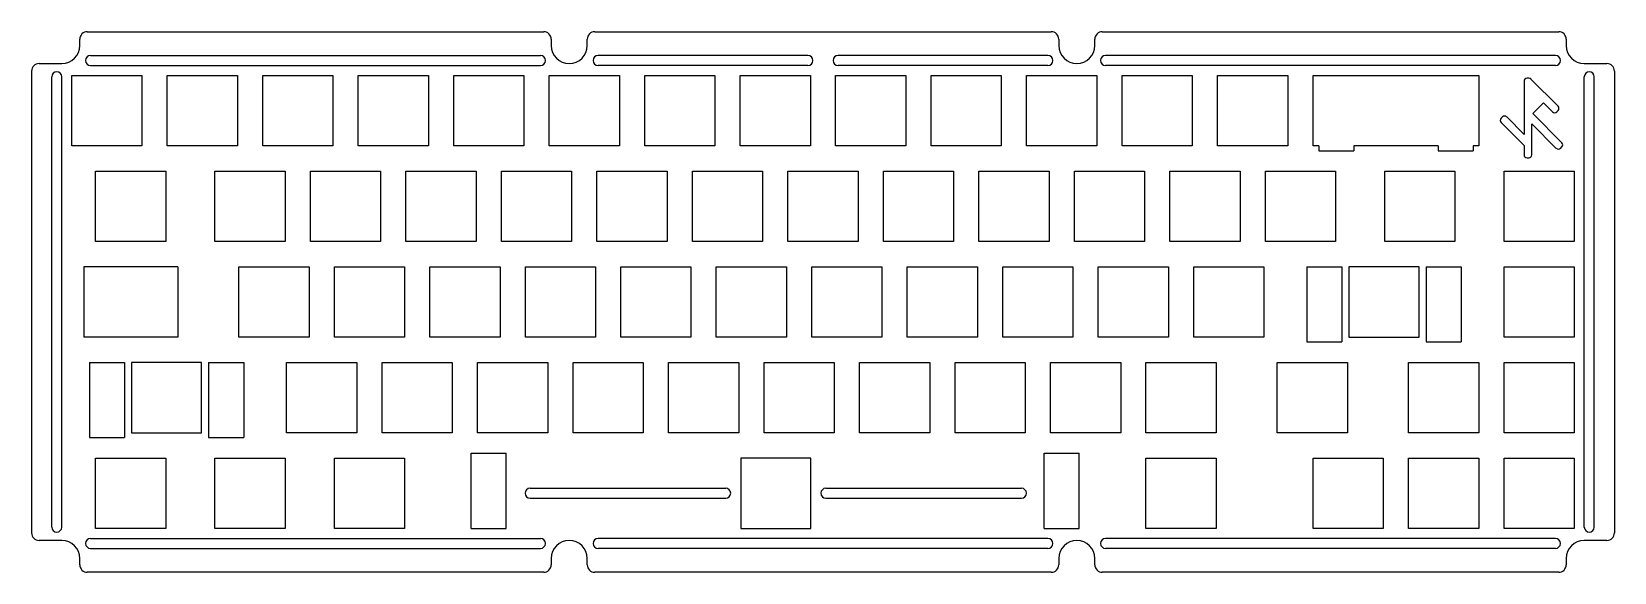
# Model space of a CAD drawing. Header units: millimetres. Extents: x -5 to 310, y -6 to 102.
import ezdxf

# ---------------------------------------------------------------- set-up
doc = ezdxf.new("R2010")
doc.units = ezdxf.units.MM

msp = doc.modelspace()

# ---------------------------------------------------------------- linework, layer by layer
at = {"color": 7, "linetype": 'Continuous', "lineweight": 25}
for p, q in [((5.72, 101.57), (96.77, 101.57)), ((106.97, 101.57), (198.02, 101.57)), ((208.22, 101.57), (299.27, 101.57)), ((4.22, 98.82), (4.22, 100.07)), ((98.27, 100.07), (98.27, 98.82)), ((105.47, 98.82), (105.47, 100.07)), ((199.52, 100.07), (199.52, 98.82)), ((206.72, 98.82), (206.72, 100.07)), ((300.77, 100.07), (300.77, 98.82)), ((-3.88, 95.22), (0.62, 95.22)), ((6.37, 96.82), (96.12, 96.82)), ((6.37, 94.82), (96.12, 94.82)), ((149.49, 96.82), (107.62, 96.82)), ((149.49, 94.82), (107.62, 94.82)), ((197.37, 96.82), (155.49, 96.82)), ((197.37, 94.82), (155.49, 94.82)), ((298.62, 96.82), (208.87, 96.82)), ((298.62, 94.82), (208.87, 94.82)), ((304.37, 95.22), (308.87, 95.22)), ((-5.38, 93.72), (-5.38, 1.72)), ((-1.38, 2.87), (-1.38, 92.57)), ((0.62, 2.87), (0.62, 92.57)), ((2.62, 92.82), (16.62, 92.82)), ((2.62, 78.82), (2.62, 92.82)), ((16.62, 92.82), (16.62, 78.82)), ((21.67, 92.82), (35.67, 92.82)), ((21.67, 78.82), (21.67, 92.82)), ((35.67, 92.82), (35.67, 78.82)), ((40.72, 92.82), (54.72, 92.82)), ((40.72, 78.82), (40.72, 92.82)), ((54.72, 92.82), (54.72, 78.82)), ((59.77, 92.82), (73.77, 92.82)), ((59.77, 78.82), (59.77, 92.82)), ((73.77, 92.82), (73.77, 78.82)), ((78.82, 92.82), (92.82, 92.82)), ((78.82, 78.82), (78.82, 92.82)), ((92.82, 92.82), (92.82, 78.82)), ((97.87, 92.82), (111.87, 92.82)), ((97.87, 78.82), (97.87, 92.82)), ((111.87, 92.82), (111.87, 78.82)), ((116.92, 92.82), (130.92, 92.82)), ((116.92, 78.82), (116.92, 92.82)), ((130.92, 92.82), (130.92, 78.82)), ((135.97, 92.82), (149.97, 92.82)), ((135.97, 78.82), (135.97, 92.82)), ((149.97, 92.82), (149.97, 78.82)), ((155.02, 92.82), (169.02, 92.82)), ((155.02, 78.82), (155.02, 92.82)), ((169.02, 92.82), (169.02, 78.82)), ((174.07, 92.82), (188.07, 92.82)), ((174.07, 78.82), (174.07, 92.82)), ((188.07, 92.82), (188.07, 78.82)), ((193.12, 92.82), (207.12, 92.82)), ((193.12, 78.82), (193.12, 92.82)), ((207.12, 92.82), (207.12, 78.82)), ((212.17, 92.82), (226.17, 92.82)), ((212.17, 78.82), (212.17, 92.82)), ((226.17, 92.82), (226.17, 78.82)), ((231.22, 92.82), (245.22, 92.82)), ((231.22, 78.82), (231.22, 92.82)), ((245.22, 92.82), (245.22, 78.82)), ((250.27, 92.82), (251.39, 92.82)), ((250.27, 78.82), (250.27, 92.82)), ((251.39, 92.82), (258.39, 92.82)), ((251.39, 92.82), (251.39, 92.82)), ((258.39, 92.82), (275.19, 92.82)), ((258.39, 92.82), (258.39, 92.82)), ((275.19, 92.82), (282.19, 92.82)), ((275.19, 92.82), (275.19, 92.82)), ((282.19, 92.82), (283.32, 92.82)), ((282.19, 92.82), (282.19, 92.82)), ((283.32, 92.82), (283.32, 78.82)), ((304.37, 2.87), (304.37, 92.57)), ((306.37, 2.87), (306.37, 92.57)), ((310.37, 93.72), (310.37, 1.72)), ((16.62, 78.82), (2.62, 78.82)), ((35.67, 78.82), (21.67, 78.82)), ((54.72, 78.82), (40.72, 78.82)), ((73.77, 78.82), (59.77, 78.82)), ((92.82, 78.82), (78.82, 78.82)), ((111.87, 78.82), (97.87, 78.82)), ((130.92, 78.82), (116.92, 78.82)), ((149.97, 78.82), (135.97, 78.82)), ((169.02, 78.82), (155.02, 78.82)), ((188.07, 78.82), (174.07, 78.82)), ((207.12, 78.82), (193.12, 78.82)), ((226.17, 78.82), (212.17, 78.82)), ((245.22, 78.82), (231.22, 78.82)), ((251.39, 78.82), (250.27, 78.82)), ((251.39, 78.82), (251.39, 77.85)), ((251.39, 77.85), (258.39, 77.85)), ((258.39, 78.82), (258.39, 77.85)), ((275.19, 78.82), (258.39, 78.82)), ((275.19, 78.82), (275.19, 77.85)), ((275.19, 77.85), (282.19, 77.85)), ((282.19, 78.82), (282.19, 77.85)), ((283.32, 78.82), (282.19, 78.82)), ((7.38, 73.77), (21.38, 73.77)), ((7.38, 59.77), (7.38, 73.77)), ((21.38, 73.77), (21.38, 59.77)), ((31.19, 73.77), (45.19, 73.77)), ((31.19, 59.77), (31.19, 73.77)), ((45.19, 73.77), (45.19, 59.77)), ((50.24, 73.77), (64.24, 73.77)), ((50.24, 59.77), (50.24, 73.77)), ((64.24, 73.77), (64.24, 59.77)), ((69.29, 73.77), (83.29, 73.77)), ((69.29, 59.77), (69.29, 73.77)), ((83.29, 73.77), (83.29, 59.77)), ((88.34, 73.77), (102.34, 73.77)), ((88.34, 59.77), (88.34, 73.77)), ((102.34, 73.77), (102.34, 59.77)), ((107.39, 73.77), (121.39, 73.77)), ((107.39, 59.77), (107.39, 73.77)), ((121.39, 73.77), (121.39, 59.77)), ((126.44, 73.77), (140.44, 73.77)), ((126.44, 59.77), (126.44, 73.77)), ((140.44, 73.77), (140.44, 59.77)), ((145.5, 73.77), (159.49, 73.77)), ((145.5, 59.77), (145.5, 73.77)), ((159.49, 73.77), (159.49, 59.77)), ((164.54, 73.77), (178.54, 73.77)), ((164.54, 59.77), (164.54, 73.77)), ((178.54, 73.77), (178.54, 59.77)), ((183.59, 73.77), (197.59, 73.77)), ((183.59, 59.77), (183.59, 73.77)), ((197.59, 73.77), (197.59, 59.77)), ((202.65, 73.77), (216.64, 73.77)), ((202.65, 59.77), (202.65, 73.77)), ((216.64, 73.77), (216.64, 59.77)), ((221.69, 73.77), (235.69, 73.77)), ((221.69, 59.77), (221.69, 73.77)), ((235.69, 73.77), (235.69, 59.77)), ((240.75, 73.77), (254.74, 73.77)), ((240.75, 59.77), (240.75, 73.77)), ((254.74, 73.77), (254.74, 59.77)), ((264.56, 73.77), (278.56, 73.77)), ((264.56, 59.77), (264.56, 73.77)), ((278.56, 73.77), (278.56, 59.77)), ((288.37, 73.77), (302.37, 73.77)), ((288.37, 59.77), (288.37, 73.77)), ((302.37, 73.77), (302.37, 59.77)), ((21.38, 59.77), (7.38, 59.77)), ((45.19, 59.77), (31.19, 59.77)), ((64.24, 59.77), (50.24, 59.77)), ((83.29, 59.77), (69.29, 59.77)), ((102.34, 59.77), (88.34, 59.77)), ((121.39, 59.77), (107.39, 59.77)), ((140.44, 59.77), (126.44, 59.77)), ((159.49, 59.77), (145.5, 59.77)), ((178.54, 59.77), (164.54, 59.77)), ((197.59, 59.77), (183.59, 59.77)), ((216.64, 59.77), (202.65, 59.77)), ((235.69, 59.77), (221.69, 59.77)), ((254.74, 59.77), (240.75, 59.77)), ((278.56, 59.77), (264.56, 59.77)), ((302.37, 59.77), (288.37, 59.77)), ((23.76, 54.72), (5, 54.72)), ((5, 54.72), (5, 40.72)), ((23.76, 54.72), (23.76, 40.72)), ((35.96, 54.72), (49.96, 54.72)), ((35.96, 40.72), (35.96, 54.72)), ((49.96, 54.72), (49.96, 40.72)), ((55.01, 54.72), (69.01, 54.72)), ((55.01, 40.72), (55.01, 54.72)), ((69.01, 54.72), (69.01, 40.72)), ((74.06, 54.72), (88.06, 54.72)), ((74.06, 40.72), (74.06, 54.72)), ((88.06, 54.72), (88.06, 40.72)), ((93.11, 54.72), (107.11, 54.72)), ((93.11, 40.72), (93.11, 54.72)), ((107.11, 54.72), (107.11, 40.72)), ((112.16, 54.72), (126.16, 54.72)), ((112.16, 40.72), (112.16, 54.72)), ((126.16, 54.72), (126.16, 40.72)), ((131.21, 54.72), (145.21, 54.72)), ((131.21, 40.72), (131.21, 54.72)), ((145.21, 54.72), (145.21, 40.72)), ((150.26, 54.72), (164.26, 54.72)), ((150.26, 40.72), (150.26, 54.72)), ((164.26, 54.72), (164.26, 40.72)), ((169.31, 54.72), (183.31, 54.72)), ((169.31, 40.72), (169.31, 54.72)), ((183.31, 54.72), (183.31, 40.72)), ((188.36, 54.72), (202.36, 54.72)), ((188.36, 40.72), (188.36, 54.72)), ((202.36, 54.72), (202.36, 40.72)), ((207.41, 54.72), (221.41, 54.72)), ((207.41, 40.72), (207.41, 54.72)), ((221.41, 54.72), (221.41, 40.72)), ((226.46, 54.72), (240.46, 54.72)), ((226.46, 40.72), (226.46, 54.72)), ((240.46, 54.72), (240.46, 40.72)), ((249.01, 54.72), (256.01, 54.72)), ((249.01, 54.72), (249.01, 39.75)), ((256.01, 54.72), (256.01, 39.75)), ((271.41, 54.72), (257.41, 54.72)), ((257.41, 54.72), (257.41, 40.72)), ((271.41, 40.72), (271.41, 54.72)), ((272.81, 54.72), (279.81, 54.72)), ((272.81, 54.72), (272.81, 39.75)), ((279.81, 54.72), (279.81, 39.75)), ((288.37, 54.72), (302.37, 54.72)), ((288.37, 40.72), (288.37, 54.72)), ((302.37, 54.72), (302.37, 40.72)), ((23.76, 40.72), (5, 40.72)), ((49.96, 40.72), (35.96, 40.72)), ((69.01, 40.72), (55.01, 40.72)), ((88.06, 40.72), (74.06, 40.72)), ((107.11, 40.72), (93.11, 40.72)), ((126.16, 40.72), (112.16, 40.72)), ((145.21, 40.72), (131.21, 40.72)), ((164.26, 40.72), (150.26, 40.72)), ((183.31, 40.72), (169.31, 40.72)), ((202.36, 40.72), (188.36, 40.72)), ((221.41, 40.72), (207.41, 40.72)), ((240.46, 40.72), (226.46, 40.72)), ((249.01, 39.75), (256.01, 39.75)), ((257.41, 40.72), (271.41, 40.72)), ((272.81, 39.75), (279.81, 39.75)), ((302.37, 40.72), (288.37, 40.72)), ((6.13, 35.67), (6.13, 20.7)), ((6.13, 35.67), (13.12, 35.67)), ((13.12, 35.67), (13.12, 20.7)), ((28.52, 35.67), (14.53, 35.67)), ((14.53, 35.67), (14.53, 21.67)), ((28.52, 21.67), (28.52, 35.67)), ((29.93, 35.67), (36.92, 35.67)), ((29.93, 35.67), (29.93, 20.7)), ((36.92, 35.67), (36.92, 20.7)), ((45.48, 35.67), (59.48, 35.67)), ((45.48, 21.67), (45.48, 35.67)), ((59.48, 35.67), (59.48, 21.67)), ((64.53, 35.67), (78.53, 35.67)), ((64.53, 21.67), (64.53, 35.67)), ((78.53, 35.67), (78.53, 21.67)), ((83.58, 35.67), (97.58, 35.67)), ((83.58, 21.67), (83.58, 35.67)), ((97.58, 35.67), (97.58, 21.67)), ((102.63, 35.67), (116.63, 35.67)), ((102.63, 21.67), (102.63, 35.67)), ((116.63, 35.67), (116.63, 21.67)), ((121.68, 35.67), (135.68, 35.67)), ((121.68, 21.67), (121.68, 35.67)), ((135.68, 35.67), (135.68, 21.67)), ((140.73, 35.67), (154.73, 35.67)), ((140.73, 21.67), (140.73, 35.67)), ((154.73, 35.67), (154.73, 21.67)), ((159.78, 35.67), (173.78, 35.67)), ((159.78, 21.67), (159.78, 35.67)), ((173.78, 35.67), (173.78, 21.67)), ((178.83, 35.67), (192.83, 35.67)), ((178.83, 21.67), (178.83, 35.67)), ((192.83, 35.67), (192.83, 21.67)), ((197.88, 35.67), (211.88, 35.67)), ((197.88, 21.67), (197.88, 35.67)), ((211.88, 35.67), (211.88, 21.67)), ((216.93, 35.67), (230.93, 35.67)), ((216.93, 21.67), (216.93, 35.67)), ((230.93, 35.67), (230.93, 21.67)), ((243.13, 35.67), (257.12, 35.67)), ((243.13, 21.67), (243.13, 35.67)), ((257.12, 35.67), (257.12, 21.67)), ((269.32, 35.67), (283.32, 35.67)), ((269.32, 21.67), (269.32, 35.67)), ((283.32, 35.67), (283.32, 21.67)), ((288.37, 35.67), (302.37, 35.67)), ((288.37, 21.67), (288.37, 35.67)), ((302.37, 35.67), (302.37, 21.67)), ((6.13, 20.7), (13.12, 20.7)), ((14.53, 21.67), (28.52, 21.67)), ((29.93, 20.7), (36.92, 20.7)), ((59.48, 21.67), (45.48, 21.67)), ((78.53, 21.67), (64.53, 21.67)), ((97.58, 21.67), (83.58, 21.67)), ((116.63, 21.67), (102.63, 21.67)), ((135.68, 21.67), (121.68, 21.67)), ((154.73, 21.67), (140.73, 21.67)), ((173.78, 21.67), (159.78, 21.67)), ((192.83, 21.67), (178.83, 21.67)), ((211.88, 21.67), (197.88, 21.67)), ((230.93, 21.67), (216.93, 21.67)), ((257.12, 21.67), (243.13, 21.67)), ((283.32, 21.67), (269.32, 21.67)), ((302.37, 21.67), (288.37, 21.67)), ((7.38, 16.62), (21.38, 16.62)), ((7.38, 2.62), (7.38, 16.62)), ((21.38, 16.62), (21.38, 2.62)), ((31.19, 16.62), (45.19, 16.62)), ((31.19, 2.62), (31.19, 16.62)), ((45.19, 16.62), (45.19, 2.62)), ((55.01, 16.62), (69.01, 16.62)), ((55.01, 2.62), (55.01, 16.62)), ((69.01, 16.62), (69.01, 2.62)), ((82.3, 17.59), (89.3, 17.59)), ((82.3, 2.62), (82.3, 17.59)), ((89.3, 2.62), (89.3, 17.59)), ((150.08, 16.62), (136.08, 16.62)), ((136.08, 16.62), (136.08, 2.62)), ((150.08, 2.62), (150.08, 16.62)), ((196.62, 17.59), (203.62, 17.59)), ((196.62, 2.62), (196.62, 17.59)), ((203.62, 2.62), (203.62, 17.59)), ((216.93, 16.62), (230.93, 16.62)), ((216.93, 2.62), (216.93, 16.62)), ((230.93, 16.62), (230.93, 2.62)), ((250.27, 16.62), (264.27, 16.62)), ((250.27, 2.62), (250.27, 16.62)), ((264.27, 16.62), (264.27, 2.62)), ((269.32, 16.62), (283.32, 16.62)), ((269.32, 2.62), (269.32, 16.62)), ((283.32, 16.62), (283.32, 2.62)), ((288.37, 16.62), (302.37, 16.62)), ((288.37, 2.62), (288.37, 16.62)), ((302.37, 16.62), (302.37, 2.62)), ((94.08, 10.62), (133.08, 10.62)), ((153.08, 10.62), (192.08, 10.62)), ((94.08, 8.62), (133.08, 8.62)), ((153.08, 8.62), (192.08, 8.62)), ((0.62, 0.22), (-3.88, 0.22)), ((6.37, 0.62), (96.12, 0.62)), ((21.38, 2.62), (7.38, 2.62)), ((45.19, 2.62), (31.19, 2.62)), ((69.01, 2.62), (55.01, 2.62)), ((82.3, 2.62), (89.3, 2.62)), ((197.37, 0.62), (107.62, 0.62)), ((136.08, 2.62), (150.08, 2.62)), ((196.62, 2.62), (203.62, 2.62)), ((298.62, 0.62), (208.87, 0.62)), ((230.93, 2.62), (216.93, 2.62)), ((264.27, 2.62), (250.27, 2.62)), ((283.32, 2.62), (269.32, 2.62)), ((302.37, 2.62), (288.37, 2.62)), ((308.87, 0.22), (304.37, 0.22)), ((6.37, -1.38), (96.12, -1.38)), ((197.37, -1.38), (107.62, -1.38)), ((298.62, -1.38), (208.87, -1.38)), ((4.22, -4.63), (4.22, -3.38)), ((96.77, -6.13), (5.72, -6.13)), ((98.27, -3.38), (98.27, -4.63)), ((105.47, -4.63), (105.47, -3.38)), ((198.02, -6.13), (106.97, -6.13)), ((199.52, -3.38), (199.52, -4.63)), ((206.72, -4.63), (206.72, -3.38)), ((299.27, -6.13), (208.22, -6.13)), ((300.77, -3.38), (300.77, -4.63))]:
    msp.add_line(p, q, dxfattribs=at)
at = {"color": 0}
for p, q in [((292.36, 91.68), (292.36, 81.12)), ((293.32, 92.28), (292.96, 92.28)), ((299.13, 86.72), (293.74, 92.1)), ((294.11, 85.25), (296.25, 87.39)), ((296.25, 87.39), (298.02, 85.61)), ((298.87, 85.61), (299.13, 85.87)), ((288.04, 84.6), (287.77, 84.32)), ((287.77, 83.48), (292.36, 78.88)), ((292.36, 81.12), (288.89, 84.6)), ((293.9, 83.22), (298.79, 78.33)), ((293.9, 77.03), (293.9, 83.22)), ((299.91, 79.45), (294.11, 85.25)), ((292.36, 78.88), (292.36, 77.03)), ((292.96, 76.43), (293.3, 76.43)), ((299.64, 78.33), (299.91, 78.6))]:
    msp.add_line(p, q, dxfattribs=at)
at = {"color": 7, "linetype": 'Continuous', "lineweight": 25}
for centre, radius, start, end in [((5.72, 100.07), 1.5, 90, 180), ((96.77, 100.07), 1.5, 0, 90), ((106.97, 100.07), 1.5, 90, 180), ((198.02, 100.07), 1.5, 0, 90), ((208.22, 100.07), 1.5, 90, 180), ((299.27, 100.07), 1.5, 0, 90), ((0.62, 98.82), 3.6, 270, 0), ((101.87, 98.82), 3.6, 180, 0), ((203.12, 98.82), 3.6, 180, 0), ((304.37, 98.82), 3.6, 180, 270), ((-3.88, 93.72), 1.5, 90, 180), ((6.37, 95.82), 1, 90, 270), ((96.12, 95.82), 1, 270, 90), ((107.62, 95.82), 1, 90, 270), ((149.49, 95.82), 1, 270, 90), ((155.49, 95.82), 1, 90, 270), ((197.37, 95.82), 1, 270, 90), ((208.87, 95.82), 1, 90, 270), ((298.62, 95.82), 1, 270, 90), ((308.87, 93.72), 1.5, 0, 90), ((-0.38, 92.57), 1, 0, 180), ((305.37, 92.57), 1, 0, 180), ((94.08, 9.62), 1, 90, 270), ((133.08, 9.62), 1, 270, 90), ((153.08, 9.62), 1, 90, 270), ((192.08, 9.62), 1, 270, 90), ((-3.88, 1.72), 1.5, 180, 270), ((-0.38, 2.87), 1, 180, 0), ((0.62, -3.38), 3.6, 0, 90), ((6.37, -0.38), 1, 90, 270), ((96.12, -0.38), 1, 270, 90), ((101.87, -3.38), 3.6, 0, 180), ((107.62, -0.38), 1, 90, 270), ((197.37, -0.38), 1, 270, 90), ((203.12, -3.38), 3.6, 0, 180), ((208.87, -0.38), 1, 90, 270), ((298.62, -0.38), 1, 270, 90), ((304.37, -3.38), 3.6, 90, 180), ((305.37, 2.87), 1, 180, 0), ((308.87, 1.72), 1.5, 270, 0), ((5.72, -4.63), 1.5, 180, 270), ((96.77, -4.63), 1.5, 270, 0), ((106.97, -4.63), 1.5, 180, 270), ((198.02, -4.63), 1.5, 270, 0), ((208.22, -4.63), 1.5, 180, 270), ((299.27, -4.63), 1.5, 270, 0)]:
    msp.add_arc(centre, radius, start, end, dxfattribs=at)
at = {"color": 0}
for centre, start, end in [((292.96, 91.68), 90, 180), ((293.32, 91.68), 45, 90), ((298.45, 86.03), 225, 270), ((298.45, 86.03), 270, 315), ((298.71, 86.29), 315, 45), ((288.19, 83.9), 135, 225), ((288.46, 84.17), 45, 135), ((299.49, 79.03), 315, 45), ((292.96, 77.03), 180, 270), ((293.3, 77.03), 270, 0), ((299.22, 78.76), 225, 270), ((299.22, 78.76), 270, 315)]:
    msp.add_arc(centre, 0.6, start, end, dxfattribs=at)

doc.saveas('drawing.dxf')
